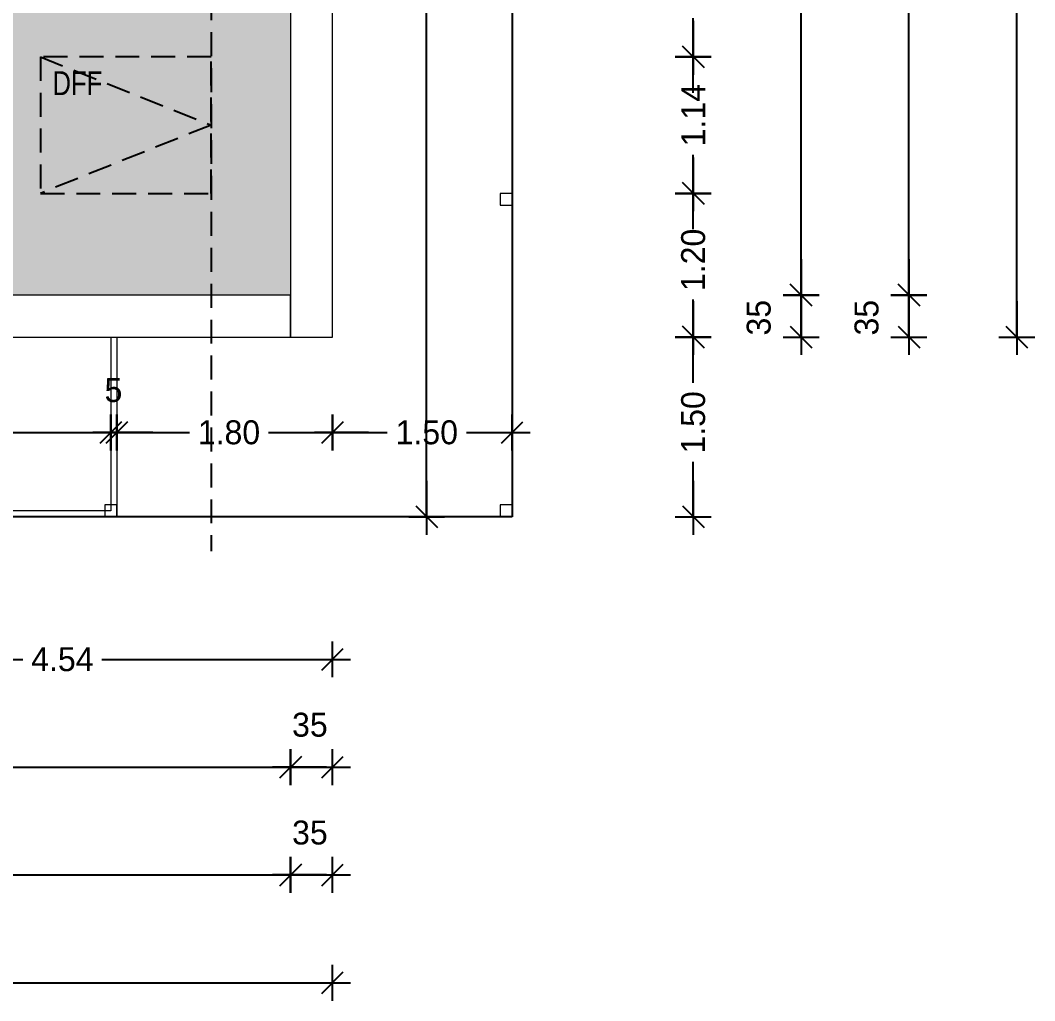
# Model space of a CAD drawing. Header units: metres. Extents: x 153 to 178.7, y 22.9 to 52.7.
# Drawn here: x 170.19 to 178.66, y 22.94 to 31.13 of the extents above; entities that cross this region are included whole.
import ezdxf

# ---------------------------------------------------------------- set-up
doc = ezdxf.new("R2010")
doc.units = ezdxf.units.M
doc.header["$XCLIPFRAME"] = 2
doc.header["$PDMODE"] = 65
for name, pattern in [('AUSGEZOGEN', [0]), ('PUNKT2_S9', [0.1, 0, -0.1]), ('VERDECKT2_S2', [0.27, 0.2, -0.07])]:
    doc.linetypes.add(name, pattern=pattern)
for name, color, linetype, lineweight in [('Allgemein01', 7, 'AUSGEZOGEN', 13), ('Allgemein03', 7, 'AUSGEZOGEN', 25), ('Pfosten_ Stützen', 7, 'AUSGEZOGEN', 13), ('Raum', 250, 'AUSGEZOGEN', 13), ('Standard', 7, 'AUSGEZOGEN', 25), ('Stütze Holz', 7, 'AUSGEZOGEN', 13), ('Wand Holz tragend', 7, 'AUSGEZOGEN', 13)]:
    doc.layers.add(name, color=color, linetype=linetype, lineweight=lineweight)
doc.styles.add('Posterama Text Light', font='')
doc.styles.get('Posterama Text Light').set_extended_font_data('Posterama Text Light')
doc.dimstyles.new('DIMSTYLE_18', dxfattribs={"dimtxt": 0.2, "dimasz": 0.3, "dimexe": 0, "dimexo": 1e-06, "dimgap": 0.1, "dimtad": 0, "dimrnd": 0.005, "dimzin": 4, "dimdsep": 46, "dimtxsty": 'Posterama Text Light', "dimblk1": 'ALL_ML_STRICH', "dimblk2": 'ALL_ML_STRICH', "dimsah": 1, "dimcen": 0, "dimse1": 1, "dimse2": 1, "dimclrd": 7, "dimclre": 7, "dimclrt": 7, "dimadec": 0, "dimazin": 0, "dimtfac": 1, "dimtdec": 0, "dimtix": 1, "dimtmove": 2, "dimatfit": 3, "dimfxl": 0, "dimtzin": 0, "dimlwd": 0, "dimlwe": 25, "dimarcsym": 0})
doc.dimstyles.new('DIMSTYLE_19', dxfattribs={"dimtxt": 0.2, "dimasz": 0.3, "dimexe": 0, "dimexo": 1e-06, "dimgap": 0.1, "dimtad": 0, "dimdec": 3, "dimrnd": 0.005, "dimzin": 4, "dimdsep": 46, "dimtxsty": 'Posterama Text Light', "dimblk1": 'ALL_ML_STRICH', "dimblk2": 'ALL_ML_STRICH', "dimsah": 1, "dimcen": 0, "dimse1": 1, "dimse2": 1, "dimclrd": 7, "dimclre": 7, "dimclrt": 7, "dimadec": 0, "dimazin": 0, "dimtfac": 1, "dimtdec": 0, "dimtix": 1, "dimtmove": 2, "dimatfit": 3, "dimfxl": 0, "dimtzin": 0, "dimlwd": 0, "dimlwe": 25, "dimarcsym": 0})
doc.dimstyles.new('DIMSTYLE_2', dxfattribs={"dimtxt": 0.2, "dimasz": 0.3, "dimexe": 0, "dimexo": 1e-06, "dimgap": 0.1, "dimtad": 0, "dimrnd": 0.005, "dimzin": 0, "dimdsep": 46, "dimtxsty": 'Posterama Text Light', "dimblk1": 'ALL_ML_STRICH', "dimblk2": 'ALL_ML_STRICH', "dimsah": 1, "dimcen": 0, "dimse1": 1, "dimse2": 1, "dimclrd": 7, "dimclre": 7, "dimclrt": 7, "dimadec": 0, "dimazin": 0, "dimtfac": 1, "dimtdec": 0, "dimtix": 1, "dimtmove": 2, "dimatfit": 3, "dimfxl": 0, "dimtzin": 0, "dimlwd": 0, "dimlwe": 25, "dimarcsym": 0})
doc.dimstyles.new('DIMSTYLE_21', dxfattribs={"dimtxt": 0.2, "dimasz": 0.3, "dimexe": 0, "dimexo": 1e-06, "dimgap": 0.1, "dimtad": 2, "dimdec": 1, "dimlfac": 100, "dimrnd": 0.5, "dimzin": 4, "dimdsep": 46, "dimtxsty": 'Posterama Text Light', "dimblk1": 'ALL_ML_STRICH', "dimblk2": 'ALL_ML_STRICH', "dimsah": 1, "dimcen": 0, "dimse1": 1, "dimse2": 1, "dimclrd": 7, "dimclre": 7, "dimclrt": 7, "dimadec": 0, "dimazin": 0, "dimtfac": 1, "dimtdec": 0, "dimtix": 1, "dimtmove": 2, "dimatfit": 3, "dimfxl": 0, "dimtvp": 1.2, "dimtzin": 0, "dimlwd": 0, "dimlwe": 25, "dimarcsym": 0})
doc.dimstyles.new('DIMSTYLE_3', dxfattribs={"dimtxt": 0.2, "dimasz": 0.3, "dimexe": 0, "dimexo": 1e-06, "dimgap": 0.1, "dimtad": 0, "dimrnd": 0.005, "dimzin": 0, "dimdsep": 46, "dimtxsty": 'Posterama Text Light', "dimblk1": 'ALL_ML_STRICH', "dimblk2": 'ALL_ML_STRICH', "dimsah": 1, "dimcen": 0, "dimse1": 1, "dimse2": 1, "dimclrd": 7, "dimclre": 7, "dimclrt": 7, "dimadec": 0, "dimazin": 0, "dimtfac": 1, "dimtdec": 0, "dimtix": 1, "dimtmove": 2, "dimatfit": 3, "dimfxl": 0, "dimtzin": 0, "dimlwd": 0, "dimlwe": 25, "dimarcsym": 0})
doc.dimstyles.new('DIMSTYLE_4', dxfattribs={"dimtxt": 0.2, "dimasz": 0.3, "dimexe": 0, "dimexo": 1e-06, "dimgap": 0.1, "dimtad": 2, "dimdec": 1, "dimlfac": 100, "dimrnd": 0.5, "dimzin": 0, "dimdsep": 46, "dimtxsty": 'Posterama Text Light', "dimblk1": 'ALL_ML_STRICH', "dimblk2": 'ALL_ML_STRICH', "dimsah": 1, "dimcen": 0, "dimse1": 1, "dimse2": 1, "dimclrd": 7, "dimclre": 7, "dimclrt": 7, "dimadec": 0, "dimazin": 0, "dimtfac": 1, "dimtdec": 0, "dimtix": 1, "dimtmove": 2, "dimatfit": 3, "dimfxl": 0, "dimtvp": 1.2, "dimtzin": 0, "dimlwd": 0, "dimlwe": 25, "dimarcsym": 0})
doc.dimstyles.new('DIMSTYLE_5', dxfattribs={"dimtxt": 0.2, "dimasz": 0.3, "dimexe": 0, "dimexo": 1e-06, "dimgap": 0.1, "dimtad": 0, "dimdec": 3, "dimrnd": 0.005, "dimzin": 0, "dimdsep": 46, "dimtxsty": 'Posterama Text Light', "dimblk1": 'ALL_ML_STRICH', "dimblk2": 'ALL_ML_STRICH', "dimsah": 1, "dimcen": 0, "dimse1": 1, "dimse2": 1, "dimclrd": 7, "dimclre": 7, "dimclrt": 7, "dimadec": 0, "dimazin": 0, "dimtfac": 1, "dimtdec": 0, "dimtix": 1, "dimtmove": 2, "dimatfit": 3, "dimfxl": 0, "dimtzin": 0, "dimlwd": 0, "dimlwe": 25, "dimarcsym": 0})
doc.dimstyles.new('DIMSTYLE_6', dxfattribs={"dimtxt": 0.2, "dimasz": 0.3, "dimexe": 0, "dimexo": 1e-06, "dimgap": 0.1, "dimtad": 2, "dimdec": 1, "dimlfac": 100, "dimrnd": 0.5, "dimzin": 0, "dimdsep": 46, "dimtxsty": 'Posterama Text Light', "dimblk1": 'ALL_ML_STRICH', "dimblk2": 'ALL_ML_STRICH', "dimsah": 1, "dimcen": 0, "dimse1": 1, "dimse2": 1, "dimclrd": 7, "dimclre": 7, "dimclrt": 7, "dimadec": 0, "dimazin": 0, "dimtfac": 1, "dimtdec": 0, "dimtix": 1, "dimtmove": 2, "dimatfit": 3, "dimfxl": 0, "dimtvp": 1.2, "dimtzin": 0, "dimlwd": 0, "dimlwe": 25, "dimarcsym": 0})
doc.dimstyles.new('DIMSTYLE_7', dxfattribs={"dimtxt": 0.2, "dimasz": 0.3, "dimexe": 0, "dimexo": 1e-06, "dimgap": 0.1, "dimtad": 0, "dimdec": 3, "dimrnd": 0.005, "dimzin": 0, "dimdsep": 46, "dimtxsty": 'Posterama Text Light', "dimblk1": 'ALL_ML_STRICH', "dimblk2": 'ALL_ML_STRICH', "dimsah": 1, "dimcen": 0, "dimse1": 1, "dimse2": 1, "dimclrd": 7, "dimclre": 7, "dimclrt": 7, "dimadec": 0, "dimazin": 0, "dimtfac": 1, "dimtdec": 0, "dimtix": 1, "dimtmove": 2, "dimatfit": 3, "dimfxl": 0, "dimtzin": 0, "dimlwd": 0, "dimlwe": 25, "dimarcsym": 0})
picture_1 = doc.add_image_def('image1.jpg', size_in_pixel=(256, 256))
picture_2 = doc.add_image_def('image2.jpg', size_in_pixel=(256, 256))

# ---------------------------------------------------------------- blocks, each defined once
blk = doc.blocks.new('COMPLEXOBJECT_11')
at = {"layer": 'Allgemein03', "color": 7, "linetype": 'VERDECKT2_S2', "lineweight": 25, "transparency": 33554687}
blk.add_lwpolyline([(171.7854, 30.8215), (170.3598, 30.8215), (170.3598, 29.6815), (171.7854, 29.6815), (171.7854, 30.8215)], close=True, dxfattribs=at)
blk.add_lwpolyline([(170.3598, 30.8215), (171.7854, 30.2515), (170.3598, 29.6815)], dxfattribs=at)
blk = doc.blocks.new('ALL_ML_STRICH')
at = {"color": 0, "linetype": 'ByBlock', "lineweight": -2}
for p, q in [((-0.3, -0.3), (0.3, 0.3)), ((0, -0.5), (0, 0.5)), ((-1, 0), (0.5, 0))]:
    blk.add_line(p, q, dxfattribs=at)
blk = doc.blocks.new('*D24')
at = {"layer": 'DEFPOINTS', "color": 7, "linetype": 'AUSGEZOGEN', "lineweight": 25, "transparency": 33554687}
for p in [(158.7978, 28.4819), (172.7978, 28.4819), (158.7978, 23.0911)]:
    blk.add_point(p, dxfattribs=at)
at = {"layer": 'Standard', "color": 7, "linetype": 'AUSGEZOGEN', "lineweight": -2, "transparency": 33554687}
for p, q in [((158.7978, 23.0911), (165.4096, 23.0911)), ((166.2096, 23.0911), (172.7978, 23.0911))]:
    blk.add_line(p, q, dxfattribs=at)
at = {"layer": 'Standard', "color": 7, "linetype": 'AUSGEZOGEN', "lineweight": 25, "transparency": 33554687, "xscale": 0.3, "yscale": 0.3, "zscale": 0.3, "rotation": 180}
blk.add_blockref('ALL_ML_STRICH', (158.7978, 23.0911), dxfattribs=at)
at = {"layer": 'Standard', "color": 7, "linetype": 'AUSGEZOGEN', "lineweight": 25, "transparency": 33554687, "xscale": 0.3, "yscale": 0.3, "zscale": 0.3}
blk.add_blockref('ALL_ML_STRICH', (172.7978, 23.0911), dxfattribs=at)
at = {"layer": 'Standard', "color": 7, "linetype": 'AUSGEZOGEN', "lineweight": 25, "transparency": 33554687, "insert": (165.8096, 23.0911), "char_height": 0.2, "width": 1, "attachment_point": 5, "style": 'Posterama Text Light'}
blk.add_mtext('\\A1;{\\A1;{14.00\\H0.132000;\\S^ ;}}', dxfattribs=at)
blk = doc.blocks.new('*D26')
at = {"layer": 'DEFPOINTS', "color": 7, "linetype": 'AUSGEZOGEN', "lineweight": 25, "transparency": 33554687}
for p in [(172.4478, 28.8319), (172.7978, 28.4819), (176.7092, 28.4819)]:
    blk.add_point(p, dxfattribs=at)
at = {"layer": 'Standard', "color": 7, "linetype": 'AUSGEZOGEN', "lineweight": -2, "transparency": 33554687}
blk.add_line((176.7092, 28.4819), (176.7092, 28.8319), dxfattribs=at)
at = {"layer": 'Standard', "color": 7, "linetype": 'AUSGEZOGEN', "lineweight": 25, "transparency": 33554687, "xscale": 0.3, "yscale": 0.3, "zscale": 0.3}
for p, rotation in [((176.7092, 28.8319), 90), ((176.7092, 28.4819), 270)]:
    blk.add_blockref('ALL_ML_STRICH', p, dxfattribs=dict(at, rotation=rotation))
at = {"layer": 'Standard', "color": 7, "linetype": 'AUSGEZOGEN', "lineweight": 25, "transparency": 33554687, "insert": (176.3564, 28.6434), "char_height": 0.2, "width": 0.8, "attachment_point": 5, "rotation": 90, "style": 'Posterama Text Light'}
blk.add_mtext('\\A1;{\\A1;{35\\H0.132000;\\S^ ;}}', dxfattribs=at)
blk = doc.blocks.new('*D27')
at = {"layer": 'DEFPOINTS', "color": 7, "linetype": 'AUSGEZOGEN', "lineweight": 25, "transparency": 33554687}
for p in [(172.4478, 34.4148), (172.4478, 28.8319), (176.7092, 28.8319)]:
    blk.add_point(p, dxfattribs=at)
at = {"layer": 'Standard', "color": 7, "linetype": 'AUSGEZOGEN', "lineweight": -2, "transparency": 33554687}
for p, q in [((176.7092, 32.059), (176.7092, 34.4148)), ((176.7092, 28.8319), (176.7092, 31.259))]:
    blk.add_line(p, q, dxfattribs=at)
at = {"layer": 'Standard', "color": 7, "linetype": 'AUSGEZOGEN', "lineweight": 25, "transparency": 33554687, "xscale": 0.3, "yscale": 0.3, "zscale": 0.3}
for p, rotation in [((176.7092, 34.4148), 90), ((176.7092, 28.8319), 270)]:
    blk.add_blockref('ALL_ML_STRICH', p, dxfattribs=dict(at, rotation=rotation))
at = {"layer": 'Standard', "color": 7, "linetype": 'AUSGEZOGEN', "lineweight": 25, "transparency": 33554687, "insert": (176.7092, 31.659), "char_height": 0.2, "width": 1, "attachment_point": 5, "rotation": 90, "style": 'Posterama Text Light'}
blk.add_mtext('\\A1;{\\A1;{5.58\\H0.132000;\\S5^ ;}}', dxfattribs=at)
blk = doc.blocks.new('*D36')
at = {"layer": 'DEFPOINTS', "color": 7, "linetype": 'AUSGEZOGEN', "lineweight": 25, "transparency": 33554687}
for p in [(165.8978, 28.8319), (172.4478, 28.8319), (165.8978, 24.8911)]:
    blk.add_point(p, dxfattribs=at)
at = {"layer": 'Standard', "color": 7, "linetype": 'AUSGEZOGEN', "lineweight": -2, "transparency": 33554687}
for p, q in [((165.8978, 24.8911), (168.8594, 24.8911)), ((169.5194, 24.8911), (172.4478, 24.8911))]:
    blk.add_line(p, q, dxfattribs=at)
at = {"layer": 'Standard', "color": 7, "linetype": 'AUSGEZOGEN', "lineweight": 25, "transparency": 33554687, "xscale": 0.3, "yscale": 0.3, "zscale": 0.3, "rotation": 180}
blk.add_blockref('ALL_ML_STRICH', (165.8978, 24.8911), dxfattribs=at)
at = {"layer": 'Standard', "color": 7, "linetype": 'AUSGEZOGEN', "lineweight": 25, "transparency": 33554687, "xscale": 0.3, "yscale": 0.3, "zscale": 0.3}
blk.add_blockref('ALL_ML_STRICH', (172.4478, 24.8911), dxfattribs=at)
at = {"layer": 'Standard', "color": 7, "linetype": 'AUSGEZOGEN', "lineweight": 25, "transparency": 33554687, "insert": (169.1894, 24.8911), "char_height": 0.2, "width": 0.8, "attachment_point": 5, "style": 'Posterama Text Light'}
blk.add_mtext('\\A1;{\\A1;{6.55\\H0.132000;\\S^ ;}}', dxfattribs=at)
blk = doc.blocks.new('*D37')
at = {"layer": 'DEFPOINTS', "color": 7, "linetype": 'AUSGEZOGEN', "lineweight": 25, "transparency": 33554687}
for p in [(172.4478, 28.8319), (172.7978, 28.4819), (172.4478, 24.8911)]:
    blk.add_point(p, dxfattribs=at)
at = {"layer": 'Standard', "color": 7, "linetype": 'AUSGEZOGEN', "lineweight": -2, "transparency": 33554687}
blk.add_line((172.4478, 24.8911), (172.7978, 24.8911), dxfattribs=at)
at = {"layer": 'Standard', "color": 7, "linetype": 'AUSGEZOGEN', "lineweight": 25, "transparency": 33554687, "xscale": 0.3, "yscale": 0.3, "zscale": 0.3, "rotation": 180}
blk.add_blockref('ALL_ML_STRICH', (172.4478, 24.8911), dxfattribs=at)
at = {"layer": 'Standard', "color": 7, "linetype": 'AUSGEZOGEN', "lineweight": 25, "transparency": 33554687, "xscale": 0.3, "yscale": 0.3, "zscale": 0.3}
blk.add_blockref('ALL_ML_STRICH', (172.7978, 24.8911), dxfattribs=at)
at = {"layer": 'Standard', "color": 7, "linetype": 'AUSGEZOGEN', "lineweight": 25, "transparency": 33554687, "insert": (172.6092, 25.2439), "char_height": 0.2, "width": 0.8, "attachment_point": 5, "style": 'Posterama Text Light'}
blk.add_mtext('\\A1;{\\A1;{35\\H0.132000;\\S^ ;}}', dxfattribs=at)
blk = doc.blocks.new('*D49')
at = {"layer": 'DEFPOINTS', "color": 7, "linetype": 'AUSGEZOGEN', "lineweight": 25, "transparency": 33554687}
for p in [(172.7978, 46.4848), (172.7978, 28.4819), (178.5092, 28.4819)]:
    blk.add_point(p, dxfattribs=at)
at = {"layer": 'Standard', "color": 7, "linetype": 'AUSGEZOGEN', "lineweight": -2, "transparency": 33554687}
for p, q in [((178.5092, 37.9821), (178.5092, 46.4848)), ((178.5092, 28.4819), (178.5092, 37.0421))]:
    blk.add_line(p, q, dxfattribs=at)
at = {"layer": 'Standard', "color": 7, "linetype": 'AUSGEZOGEN', "lineweight": 25, "transparency": 33554687, "xscale": 0.3, "yscale": 0.3, "zscale": 0.3}
for p, rotation in [((178.5092, 46.4848), 90), ((178.5092, 28.4819), 270)]:
    blk.add_blockref('ALL_ML_STRICH', p, dxfattribs=dict(at, rotation=rotation))
at = {"layer": 'Standard', "color": 7, "linetype": 'AUSGEZOGEN', "lineweight": 25, "transparency": 33554687, "insert": (178.5092, 37.5121), "char_height": 0.2, "width": 1.2, "attachment_point": 5, "rotation": 90, "style": 'Posterama Text Light'}
blk.add_mtext('\\A1;{\\A1;{18.00\\H0.132000;\\S5^ ;}}', dxfattribs=at)
blk = doc.blocks.new('*D51')
at = {"layer": 'DEFPOINTS', "color": 7, "linetype": 'AUSGEZOGEN', "lineweight": 25, "transparency": 33554687}
for p in [(159.1478, 28.8319), (172.4478, 28.8319), (159.1478, 23.9911)]:
    blk.add_point(p, dxfattribs=at)
at = {"layer": 'Standard', "color": 7, "linetype": 'AUSGEZOGEN', "lineweight": -2, "transparency": 33554687}
for p, q in [((159.1478, 23.9911), (165.4248, 23.9911)), ((166.2248, 23.9911), (172.4478, 23.9911))]:
    blk.add_line(p, q, dxfattribs=at)
at = {"layer": 'Standard', "color": 7, "linetype": 'AUSGEZOGEN', "lineweight": 25, "transparency": 33554687, "xscale": 0.3, "yscale": 0.3, "zscale": 0.3, "rotation": 180}
blk.add_blockref('ALL_ML_STRICH', (159.1478, 23.9911), dxfattribs=at)
at = {"layer": 'Standard', "color": 7, "linetype": 'AUSGEZOGEN', "lineweight": 25, "transparency": 33554687, "xscale": 0.3, "yscale": 0.3, "zscale": 0.3}
blk.add_blockref('ALL_ML_STRICH', (172.4478, 23.9911), dxfattribs=at)
at = {"layer": 'Standard', "color": 7, "linetype": 'AUSGEZOGEN', "lineweight": 25, "transparency": 33554687, "insert": (165.8248, 23.9911), "char_height": 0.2, "width": 1, "attachment_point": 5, "style": 'Posterama Text Light'}
blk.add_mtext('\\A1;{\\A1;{13.30\\H0.132000;\\S^ ;}}', dxfattribs=at)
blk = doc.blocks.new('*D52')
at = {"layer": 'DEFPOINTS', "color": 7, "linetype": 'AUSGEZOGEN', "lineweight": 25, "transparency": 33554687}
for p in [(172.4478, 28.8319), (172.7978, 28.4819), (172.4478, 23.9911)]:
    blk.add_point(p, dxfattribs=at)
at = {"layer": 'Standard', "color": 7, "linetype": 'AUSGEZOGEN', "lineweight": -2, "transparency": 33554687}
blk.add_line((172.4478, 23.9911), (172.7978, 23.9911), dxfattribs=at)
at = {"layer": 'Standard', "color": 7, "linetype": 'AUSGEZOGEN', "lineweight": 25, "transparency": 33554687, "xscale": 0.3, "yscale": 0.3, "zscale": 0.3, "rotation": 180}
blk.add_blockref('ALL_ML_STRICH', (172.4478, 23.9911), dxfattribs=at)
at = {"layer": 'Standard', "color": 7, "linetype": 'AUSGEZOGEN', "lineweight": 25, "transparency": 33554687, "xscale": 0.3, "yscale": 0.3, "zscale": 0.3}
blk.add_blockref('ALL_ML_STRICH', (172.7978, 23.9911), dxfattribs=at)
at = {"layer": 'Standard', "color": 7, "linetype": 'AUSGEZOGEN', "lineweight": 25, "transparency": 33554687, "insert": (172.6092, 24.3439), "char_height": 0.2, "width": 0.8, "attachment_point": 5, "style": 'Posterama Text Light'}
blk.add_mtext('\\A1;{\\A1;{35\\H0.132000;\\S^ ;}}', dxfattribs=at)
blk = doc.blocks.new('*D59')
at = {"layer": 'DEFPOINTS', "color": 7, "linetype": 'AUSGEZOGEN', "lineweight": 25, "transparency": 33554687}
for p in [(168.2578, 28.4819), (172.7978, 28.4819), (168.2578, 25.7911)]:
    blk.add_point(p, dxfattribs=at)
at = {"layer": 'Standard', "color": 7, "linetype": 'AUSGEZOGEN', "lineweight": -2, "transparency": 33554687}
for p, q in [((168.2578, 25.7911), (170.213, 25.7911)), ((170.873, 25.7911), (172.7978, 25.7911))]:
    blk.add_line(p, q, dxfattribs=at)
at = {"layer": 'Standard', "color": 7, "linetype": 'AUSGEZOGEN', "lineweight": 25, "transparency": 33554687, "xscale": 0.3, "yscale": 0.3, "zscale": 0.3, "rotation": 180}
blk.add_blockref('ALL_ML_STRICH', (168.2578, 25.7911), dxfattribs=at)
at = {"layer": 'Standard', "color": 7, "linetype": 'AUSGEZOGEN', "lineweight": 25, "transparency": 33554687, "xscale": 0.3, "yscale": 0.3, "zscale": 0.3}
blk.add_blockref('ALL_ML_STRICH', (172.7978, 25.7911), dxfattribs=at)
at = {"layer": 'Standard', "color": 7, "linetype": 'AUSGEZOGEN', "lineweight": 25, "transparency": 33554687, "insert": (170.543, 25.7911), "char_height": 0.2, "width": 0.8, "attachment_point": 5, "style": 'Posterama Text Light'}
blk.add_mtext('\\A1;{\\A1;{4.54\\H0.132000;\\S^ ;}}', dxfattribs=at)
blk = doc.blocks.new('*D79')
at = {"layer": 'DEFPOINTS', "color": 7, "linetype": 'AUSGEZOGEN', "lineweight": 25, "transparency": 33554687}
for p in [(172.4478, 28.8319), (172.7978, 28.4819), (177.6092, 28.4819)]:
    blk.add_point(p, dxfattribs=at)
at = {"layer": 'Standard', "color": 7, "linetype": 'AUSGEZOGEN', "lineweight": -2, "transparency": 33554687}
blk.add_line((177.6092, 28.4819), (177.6092, 28.8319), dxfattribs=at)
at = {"layer": 'Standard', "color": 7, "linetype": 'AUSGEZOGEN', "lineweight": 25, "transparency": 33554687, "xscale": 0.3, "yscale": 0.3, "zscale": 0.3}
for p, rotation in [((177.6092, 28.8319), 90), ((177.6092, 28.4819), 270)]:
    blk.add_blockref('ALL_ML_STRICH', p, dxfattribs=dict(at, rotation=rotation))
at = {"layer": 'Standard', "color": 7, "linetype": 'AUSGEZOGEN', "lineweight": 25, "transparency": 33554687, "insert": (177.2564, 28.6434), "char_height": 0.2, "width": 0.8, "attachment_point": 5, "rotation": 90, "style": 'Posterama Text Light'}
blk.add_mtext('\\A1;{\\A1;{35\\H0.132000;\\S^ ;}}', dxfattribs=at)
blk = doc.blocks.new('*D80')
at = {"layer": 'DEFPOINTS', "color": 7, "linetype": 'AUSGEZOGEN', "lineweight": 25, "transparency": 33554687}
for p in [(172.4478, 34.4148), (172.4478, 28.8319), (177.6092, 28.8319)]:
    blk.add_point(p, dxfattribs=at)
at = {"layer": 'Standard', "color": 7, "linetype": 'AUSGEZOGEN', "lineweight": -2, "transparency": 33554687}
for p, q in [((177.6092, 32.059), (177.6092, 34.4148)), ((177.6092, 28.8319), (177.6092, 31.259))]:
    blk.add_line(p, q, dxfattribs=at)
at = {"layer": 'Standard', "color": 7, "linetype": 'AUSGEZOGEN', "lineweight": 25, "transparency": 33554687, "xscale": 0.3, "yscale": 0.3, "zscale": 0.3}
for p, rotation in [((177.6092, 34.4148), 90), ((177.6092, 28.8319), 270)]:
    blk.add_blockref('ALL_ML_STRICH', p, dxfattribs=dict(at, rotation=rotation))
at = {"layer": 'Standard', "color": 7, "linetype": 'AUSGEZOGEN', "lineweight": 25, "transparency": 33554687, "insert": (177.6092, 31.659), "char_height": 0.2, "width": 1, "attachment_point": 5, "rotation": 90, "style": 'Posterama Text Light'}
blk.add_mtext('\\A1;{\\A1;{5.58\\H0.132000;\\S5^ ;}}', dxfattribs=at)
blk = doc.blocks.new('*D97')
at = {"layer": 'DEFPOINTS', "color": 7, "linetype": 'AUSGEZOGEN', "lineweight": 25, "transparency": 33554687}
for p in [(174.2978, 47.9848), (173.5838, 26.9819), (174.2978, 26.9819)]:
    blk.add_point(p, dxfattribs=at)
at = {"layer": 'Standard', "color": 7, "linetype": 'AUSGEZOGEN', "lineweight": -2, "transparency": 33554687}
for p, q in [((173.5838, 37.9904), (173.5838, 47.9848)), ((173.5838, 26.9819), (173.5838, 37.0504))]:
    blk.add_line(p, q, dxfattribs=at)
at = {"layer": 'Standard', "color": 7, "linetype": 'AUSGEZOGEN', "lineweight": 25, "transparency": 33554687, "xscale": 0.3, "yscale": 0.3, "zscale": 0.3}
for p, rotation in [((173.5838, 47.9848), 90), ((173.5838, 26.9819), 270)]:
    blk.add_blockref('ALL_ML_STRICH', p, dxfattribs=dict(at, rotation=rotation))
at = {"layer": 'Standard', "color": 7, "linetype": 'AUSGEZOGEN', "lineweight": 25, "transparency": 33554687, "insert": (173.5838, 37.5204), "char_height": 0.2, "width": 1.2, "attachment_point": 5, "rotation": 90, "style": 'Posterama Text Light'}
blk.add_mtext('\\A1;{\\A1;{21.00\\H0.132000;\\S5^ ;}}', dxfattribs=at)
blk = doc.blocks.new('*D132')
at = {"layer": 'DEFPOINTS', "color": 7, "linetype": 'AUSGEZOGEN', "lineweight": 25, "transparency": 33554687}
for p in [(172.7978, 28.4819), (174.2978, 26.9819), (175.8092, 26.9819)]:
    blk.add_point(p, dxfattribs=at)
at = {"layer": 'Standard', "color": 7, "linetype": 'AUSGEZOGEN', "lineweight": -2, "transparency": 33554687}
for p, q in [((175.8092, 28.0992), (175.8092, 28.4819)), ((175.8092, 26.9819), (175.8092, 27.4392))]:
    blk.add_line(p, q, dxfattribs=at)
at = {"layer": 'Standard', "color": 7, "linetype": 'AUSGEZOGEN', "lineweight": 25, "transparency": 33554687, "xscale": 0.3, "yscale": 0.3, "zscale": 0.3}
for p, rotation in [((175.8092, 28.4819), 90), ((175.8092, 26.9819), 270)]:
    blk.add_blockref('ALL_ML_STRICH', p, dxfattribs=dict(at, rotation=rotation))
at = {"layer": 'Standard', "color": 7, "linetype": 'AUSGEZOGEN', "lineweight": 25, "transparency": 33554687, "insert": (175.8092, 27.7692), "char_height": 0.2, "width": 0.8, "attachment_point": 5, "rotation": 90, "style": 'Posterama Text Light'}
blk.add_mtext('\\A1;{\\A1;{1.50\\H0.132000;\\S^ ;}}', dxfattribs=at)
blk = doc.blocks.new('*D133')
at = {"layer": 'DEFPOINTS', "color": 7, "linetype": 'AUSGEZOGEN', "lineweight": 25, "transparency": 33554687}
for p in [(171.7854, 29.6815), (172.7978, 28.4819), (175.8092, 28.4819)]:
    blk.add_point(p, dxfattribs=at)
at = {"layer": 'Standard', "color": 7, "linetype": 'AUSGEZOGEN', "lineweight": -2, "transparency": 33554687}
for p, q in [((175.8092, 29.4559), (175.8092, 29.6815)), ((175.8092, 28.4819), (175.8092, 28.7959))]:
    blk.add_line(p, q, dxfattribs=at)
at = {"layer": 'Standard', "color": 7, "linetype": 'AUSGEZOGEN', "lineweight": 25, "transparency": 33554687, "xscale": 0.3, "yscale": 0.3, "zscale": 0.3}
for p, rotation in [((175.8092, 29.6815), 90), ((175.8092, 28.4819), 270)]:
    blk.add_blockref('ALL_ML_STRICH', p, dxfattribs=dict(at, rotation=rotation))
at = {"layer": 'Standard', "color": 7, "linetype": 'AUSGEZOGEN', "lineweight": 25, "transparency": 33554687, "insert": (175.8092, 29.1259), "char_height": 0.2, "width": 0.8, "attachment_point": 5, "rotation": 90, "style": 'Posterama Text Light'}
blk.add_mtext('\\A1;{\\A1;{1.20\\H0.132000;\\S^ ;}}', dxfattribs=at)
blk = doc.blocks.new('*D134')
at = {"layer": 'DEFPOINTS', "color": 7, "linetype": 'AUSGEZOGEN', "lineweight": 25, "transparency": 33554687}
for p in [(171.7854, 30.8215), (171.7854, 29.6815), (175.8092, 29.6815)]:
    blk.add_point(p, dxfattribs=at)
at = {"layer": 'Standard', "color": 7, "linetype": 'AUSGEZOGEN', "lineweight": -2, "transparency": 33554687}
for p, q in [((175.8092, 30.6643), (175.8092, 30.8215)), ((175.8092, 29.6815), (175.8092, 30.0043))]:
    blk.add_line(p, q, dxfattribs=at)
at = {"layer": 'Standard', "color": 7, "linetype": 'AUSGEZOGEN', "lineweight": 25, "transparency": 33554687, "xscale": 0.3, "yscale": 0.3, "zscale": 0.3}
for p, rotation in [((175.8092, 30.8215), 90), ((175.8092, 29.6815), 270)]:
    blk.add_blockref('ALL_ML_STRICH', p, dxfattribs=dict(at, rotation=rotation))
at = {"layer": 'Standard', "color": 7, "linetype": 'AUSGEZOGEN', "lineweight": 25, "transparency": 33554687, "insert": (175.8092, 30.3343), "char_height": 0.2, "width": 0.8, "attachment_point": 5, "rotation": 90, "style": 'Posterama Text Light'}
blk.add_mtext('\\A1;{\\A1;{1.14\\H0.132000;\\S^ ;}}', dxfattribs=at)
blk = doc.blocks.new('*D135')
at = {"layer": 'DEFPOINTS', "color": 7, "linetype": 'AUSGEZOGEN', "lineweight": 25, "transparency": 33554687}
for p in [(171.7854, 32.114), (171.7854, 30.8215), (175.8092, 30.8215)]:
    blk.add_point(p, dxfattribs=at)
at = {"layer": 'Standard', "color": 7, "linetype": 'AUSGEZOGEN', "lineweight": -2, "transparency": 33554687}
for p, q in [((175.8092, 31.9441), (175.8092, 32.114)), ((175.8092, 30.8215), (175.8092, 31.1441))]:
    blk.add_line(p, q, dxfattribs=at)
at = {"layer": 'Standard', "color": 7, "linetype": 'AUSGEZOGEN', "lineweight": 25, "transparency": 33554687, "xscale": 0.3, "yscale": 0.3, "zscale": 0.3}
for p, rotation in [((175.8092, 32.114), 90), ((175.8092, 30.8215), 270)]:
    blk.add_blockref('ALL_ML_STRICH', p, dxfattribs=dict(at, rotation=rotation))
at = {"layer": 'Standard', "color": 7, "linetype": 'AUSGEZOGEN', "lineweight": 25, "transparency": 33554687, "insert": (175.8092, 31.5441), "char_height": 0.2, "width": 1, "attachment_point": 5, "rotation": 90, "style": 'Posterama Text Light'}
blk.add_mtext('\\A1;{\\A1;{1.29\\H0.132000;\\S5^ ;}}', dxfattribs=at)
blk = doc.blocks.new('*D148')
at = {"layer": 'DEFPOINTS', "color": 7, "linetype": 'AUSGEZOGEN', "lineweight": 25, "transparency": 33554687}
for p in [(160.6478, 28.4819), (170.9478, 28.4819), (160.6478, 27.6852)]:
    blk.add_point(p, dxfattribs=at)
at = {"layer": 'Standard', "color": 7, "linetype": 'AUSGEZOGEN', "lineweight": -2, "transparency": 33554687}
for p, q in [((160.6478, 27.6852), (165.4096, 27.6852)), ((166.2096, 27.6852), (170.9478, 27.6852))]:
    blk.add_line(p, q, dxfattribs=at)
at = {"layer": 'Standard', "color": 7, "linetype": 'AUSGEZOGEN', "lineweight": 25, "transparency": 33554687, "xscale": 0.3, "yscale": 0.3, "zscale": 0.3, "rotation": 180}
blk.add_blockref('ALL_ML_STRICH', (160.6478, 27.6852), dxfattribs=at)
at = {"layer": 'Standard', "color": 7, "linetype": 'AUSGEZOGEN', "lineweight": 25, "transparency": 33554687, "xscale": 0.3, "yscale": 0.3, "zscale": 0.3}
blk.add_blockref('ALL_ML_STRICH', (170.9478, 27.6852), dxfattribs=at)
at = {"layer": 'Standard', "color": 7, "linetype": 'AUSGEZOGEN', "lineweight": 25, "transparency": 33554687, "insert": (165.8096, 27.6852), "char_height": 0.2, "width": 1, "attachment_point": 5, "style": 'Posterama Text Light'}
blk.add_mtext('\\A1;{\\A1;{10.30\\H0.132000;\\S^ ;}}', dxfattribs=at)
blk = doc.blocks.new('*D149')
at = {"layer": 'DEFPOINTS', "color": 7, "linetype": 'AUSGEZOGEN', "lineweight": 25, "transparency": 33554687}
for p in [(170.9478, 28.4819), (170.9978, 28.4819), (170.9478, 27.6852)]:
    blk.add_point(p, dxfattribs=at)
at = {"layer": 'Standard', "color": 7, "linetype": 'AUSGEZOGEN', "lineweight": -2, "transparency": 33554687}
blk.add_line((170.9478, 27.6852), (170.9978, 27.6852), dxfattribs=at)
at = {"layer": 'Standard', "color": 7, "linetype": 'AUSGEZOGEN', "lineweight": 25, "transparency": 33554687, "xscale": 0.3, "yscale": 0.3, "zscale": 0.3}
blk.add_blockref('ALL_ML_STRICH', (170.9978, 27.6852), dxfattribs=at)
at = {"layer": 'Standard', "color": 7, "linetype": 'AUSGEZOGEN', "lineweight": 25, "transparency": 33554687, "xscale": 0.3, "yscale": 0.3, "zscale": 0.3, "rotation": 180}
blk.add_blockref('ALL_ML_STRICH', (170.9478, 27.6852), dxfattribs=at)
at = {"layer": 'Standard', "color": 7, "linetype": 'AUSGEZOGEN', "lineweight": 25, "transparency": 33554687, "insert": (170.9695, 28.038), "char_height": 0.2, "width": 0.6, "attachment_point": 5, "style": 'Posterama Text Light'}
blk.add_mtext('\\A1;{\\A1;{5\\H0.132000;\\S^ ;}}', dxfattribs=at)
blk = doc.blocks.new('*D150')
at = {"layer": 'DEFPOINTS', "color": 7, "linetype": 'AUSGEZOGEN', "lineweight": 25, "transparency": 33554687}
for p in [(170.9978, 28.4819), (172.7978, 28.4819), (170.9978, 27.6852)]:
    blk.add_point(p, dxfattribs=at)
at = {"layer": 'Standard', "color": 7, "linetype": 'AUSGEZOGEN', "lineweight": -2, "transparency": 33554687}
for p, q in [((170.9978, 27.6852), (171.6037, 27.6852)), ((172.2637, 27.6852), (172.7978, 27.6852))]:
    blk.add_line(p, q, dxfattribs=at)
at = {"layer": 'Standard', "color": 7, "linetype": 'AUSGEZOGEN', "lineweight": 25, "transparency": 33554687, "xscale": 0.3, "yscale": 0.3, "zscale": 0.3, "rotation": 180}
blk.add_blockref('ALL_ML_STRICH', (170.9978, 27.6852), dxfattribs=at)
at = {"layer": 'Standard', "color": 7, "linetype": 'AUSGEZOGEN', "lineweight": 25, "transparency": 33554687, "xscale": 0.3, "yscale": 0.3, "zscale": 0.3}
blk.add_blockref('ALL_ML_STRICH', (172.7978, 27.6852), dxfattribs=at)
at = {"layer": 'Standard', "color": 7, "linetype": 'AUSGEZOGEN', "lineweight": 25, "transparency": 33554687, "insert": (171.9337, 27.6852), "char_height": 0.2, "width": 0.8, "attachment_point": 5, "style": 'Posterama Text Light'}
blk.add_mtext('\\A1;{\\A1;{1.80\\H0.132000;\\S^ ;}}', dxfattribs=at)
blk = doc.blocks.new('*D151')
at = {"layer": 'DEFPOINTS', "color": 7, "linetype": 'AUSGEZOGEN', "lineweight": 25, "transparency": 33554687}
for p in [(172.7978, 28.4819), (172.7978, 27.6852), (174.2978, 26.9819)]:
    blk.add_point(p, dxfattribs=at)
at = {"layer": 'Standard', "color": 7, "linetype": 'AUSGEZOGEN', "lineweight": -2, "transparency": 33554687}
for p, q in [((172.7978, 27.6852), (173.2551, 27.6852)), ((173.9151, 27.6852), (174.2978, 27.6852))]:
    blk.add_line(p, q, dxfattribs=at)
at = {"layer": 'Standard', "color": 7, "linetype": 'AUSGEZOGEN', "lineweight": 25, "transparency": 33554687, "xscale": 0.3, "yscale": 0.3, "zscale": 0.3, "rotation": 180}
blk.add_blockref('ALL_ML_STRICH', (172.7978, 27.6852), dxfattribs=at)
at = {"layer": 'Standard', "color": 7, "linetype": 'AUSGEZOGEN', "lineweight": 25, "transparency": 33554687, "xscale": 0.3, "yscale": 0.3, "zscale": 0.3}
blk.add_blockref('ALL_ML_STRICH', (174.2978, 27.6852), dxfattribs=at)
at = {"layer": 'Standard', "color": 7, "linetype": 'AUSGEZOGEN', "lineweight": 25, "transparency": 33554687, "insert": (173.5851, 27.6852), "char_height": 0.2, "width": 0.8, "attachment_point": 5, "style": 'Posterama Text Light'}
blk.add_mtext('\\A1;{\\A1;{1.50\\H0.132000;\\S^ ;}}', dxfattribs=at)

msp = doc.modelspace()

# ---------------------------------------------------------------- hatches: boundary and pattern name
at = {"layer": 'Raum', "linetype": 'PUNKT2_S9', "lineweight": 13, "transparency": 33554687}
msp.add_hatch(color=255, dxfattribs=at).paths.add_polyline_path([(167.6978, 34.5448), (165.8978, 34.5448), (165.8978, 33.3148), (165.8978, 33.2848), (167.5628, 33.2848), (167.5628, 32.1348), (167.2541, 32.1348), (166.9228, 32.1348), (166.9228, 31.0552), (165.8978, 31.0552), (165.8978, 28.8319), (172.4478, 28.8319), (172.4478, 34.4148), (167.6978, 34.4148), (167.6978, 34.4348)])

# ---------------------------------------------------------------- linework, layer by layer
at = {"layer": 'Allgemein01', "color": 5, "linetype": 'VERDECKT2_S2', "lineweight": 25, "transparency": 33554687}
msp.add_line((171.7854, 49.0267), (171.7854, 26.6948), dxfattribs=at)
at = {"layer": 'Allgemein03', "color": 1, "linetype": 'AUSGEZOGEN', "lineweight": 25, "transparency": 33554687}
for p, q in [((174.2978, 47.9848), (174.2978, 26.9819)), ((174.2978, 26.9819), (157.2978, 26.9819))]:
    msp.add_line(p, q, dxfattribs=at)
at = {"layer": 'Allgemein03', "color": 7, "linetype": 'AUSGEZOGEN', "lineweight": 13, "transparency": 33554687}
for points in [[(160.5978, 26.9819), (160.5978, 28.4819), (170.9978, 28.4819), (170.9978, 26.9819), (160.5978, 26.9819)], [(160.6478, 27.0319), (160.6478, 28.4819), (170.9478, 28.4819), (170.9478, 27.0319), (160.6478, 27.0319)]]:
    msp.add_lwpolyline(points, close=True, dxfattribs=at)
at = {"layer": 'Allgemein03', "color": 7, "linetype": 'VERDECKT2_S2', "lineweight": 13, "transparency": 33554687}
msp.add_lwpolyline([(160.6478, 26.9819), (160.6478, 28.4819), (170.9478, 28.4819), (170.9478, 26.9819), (160.6478, 26.9819)], close=True, dxfattribs=at)

# ---------------------------------------------------------------- block references
at = {"layer": 'Allgemein03', "color": 7, "linetype": 'VERDECKT2_S2', "lineweight": 25, "transparency": 33554687}
msp.add_blockref('COMPLEXOBJECT_11', (0, 0), dxfattribs=at)

# ---------------------------------------------------------------- texts
at = {"layer": 'Pfosten_ Stützen', "color": 7, "linetype": 'AUSGEZOGEN', "lineweight": 25, "transparency": 33554687, "insert": (170.6683, 30.5011), "char_height": 0.2, "width": 0.485333, "attachment_point": 8, "style": 'Posterama Text Light'}
msp.add_mtext('\\A1;{\\fPosterama Text Light|i0|b0;\\H0.200000;\\W0.800000;\\C7;DFF}\\P', dxfattribs=at)

# ---------------------------------------------------------------- dimensions: what is measured, and where the dimension line sits
at = {"layer": 'Standard', "color": 7, "linetype": 'AUSGEZOGEN', "lineweight": 25, "transparency": 33554687}
for base, p1, p2, dimstyle, picture, middle in [((173.5838, 47.9848), (174.2978, 26.9819), (174.2978, 47.9848), 'DIMSTYLE_19', '*D97', (173.5838, 37.5204)), ((178.5092, 46.4848), (172.7978, 28.4819), (172.7978, 46.4848), 'DIMSTYLE_7', '*D49', (178.5092, 37.5121)), ((176.7092, 34.4148), (172.4478, 28.8319), (172.4478, 34.4148), 'DIMSTYLE_5', '*D27', (176.7092, 31.659)), ((177.6092, 34.4148), (172.4478, 28.8319), (172.4478, 34.4148), 'DIMSTYLE_7', '*D80', (177.6092, 31.659)), ((175.8091776215, 32.1140369795), (171.785370807, 30.8215369795), (171.785370807, 32.1140369795), 'DIMSTYLE_19', '*D135', (175.8091776215, 31.5441061978)), ((175.8092, 30.8215), (171.7854, 29.6815), (171.7854, 30.8215), 'DIMSTYLE_18', '*D134', (175.8092, 30.3343)), ((175.8092, 29.6815), (172.7978, 28.4819), (171.7854, 29.6815), 'DIMSTYLE_18', '*D133', (175.8092, 29.1259)), ((176.7092, 28.8319), (172.7978, 28.4819), (172.4478, 28.8319), 'DIMSTYLE_4', '*D26', (176.3564, 28.6434)), ((177.6092, 28.8319), (172.7978, 28.4819), (172.4478, 28.8319), 'DIMSTYLE_6', '*D79', (177.2564, 28.6434)), ((175.8092, 28.4819), (174.2978, 26.9819), (172.7978, 28.4819), 'DIMSTYLE_18', '*D132', (175.8092, 27.7692))]:
    dim = msp.add_linear_dim(base=base, p1=p1, p2=p2, angle=90, dimstyle=dimstyle, override={"dimpost": '<>', "dimclrd": 7, "dimclre": 7, "dimclrt": 7, "dimlwd": 0, "dimlwe": 25}, dxfattribs=at)
    dim.commit()
    dim.dimension.update_dxf_attribs({"geometry": picture, "text_midpoint": middle, "dimtype": 160})
for base, p1, p2, dimstyle, picture, middle in [((172.4478, 23.9911), (159.1478, 28.8319), (172.4478, 28.8319), 'DIMSTYLE_3', '*D51', (165.8248, 23.9911)), ((172.4478, 24.8911), (165.8978, 28.8319), (172.4478, 28.8319), 'DIMSTYLE_3', '*D36', (169.1894, 24.8911)), ((172.7978, 24.8911), (172.4478, 28.8319), (172.7978, 28.4819), 'DIMSTYLE_6', '*D37', (172.6092, 25.2439)), ((172.7978, 23.9911), (172.4478, 28.8319), (172.7978, 28.4819), 'DIMSTYLE_6', '*D52', (172.6092, 24.3439)), ((172.7978, 23.0911), (158.7978, 28.4819), (172.7978, 28.4819), 'DIMSTYLE_2', '*D24', (165.8096, 23.0911)), ((170.9478, 27.6852), (160.6478, 28.4819), (170.9478, 28.4819), 'DIMSTYLE_18', '*D148', (165.8096, 27.6852)), ((172.7978, 25.7911), (168.2578, 28.4819), (172.7978, 28.4819), 'DIMSTYLE_3', '*D59', (170.543, 25.7911)), ((170.9978, 27.6852), (170.9478, 28.4819), (170.9978, 28.4819), 'DIMSTYLE_21', '*D149', (170.9695, 28.038)), ((172.7978, 27.6852), (170.9978, 28.4819), (172.7978, 28.4819), 'DIMSTYLE_18', '*D150', (171.9337, 27.6852)), ((174.2978, 27.6852), (172.7978, 28.4819), (174.2978, 26.9819), 'DIMSTYLE_18', '*D151', (173.5851, 27.6852))]:
    dim = msp.add_linear_dim(base=base, p1=p1, p2=p2, dimstyle=dimstyle, override={"dimpost": '<>', "dimclrd": 7, "dimclre": 7, "dimclrt": 7, "dimlwd": 0, "dimlwe": 25}, dxfattribs=at)
    dim.commit()
    dim.dimension.update_dxf_attribs({"geometry": picture, "text_midpoint": middle, "dimtype": 160})

# ---------------------------------------------------------------- pictures from other files: only their frames are drawn
at = {"layer": 'Stütze Holz', "lineweight": 18, "transparency": 33554687}
image = msp.add_image(picture_2, insert=(174.1978, 29.5815), size_in_units=(0.381, 0.381), dxfattribs=at)
image.set_boundary_path([(66.7, 255.5), (66.7, 188.3), (-0.5, 188.3), (-0.5, 255.5), (66.7, 255.5)])
image = msp.add_image(picture_2, insert=(170.8978, 26.9819), size_in_units=(0.381, 0.381), dxfattribs=at)
image.set_boundary_path([(66.7, 255.5), (66.7, 188.3), (-0.5, 188.3), (-0.5, 255.5), (66.7, 255.5)])
image = msp.add_image(picture_2, insert=(174.1978, 26.9819), size_in_units=(0.381, 0.381), dxfattribs=at)
image.set_boundary_path([(66.7, 255.5), (66.7, 188.3), (-0.5, 188.3), (-0.5, 255.5), (66.7, 255.5)])
at = {"layer": 'Wand Holz tragend', "color": 1, "linetype": 'AUSGEZOGEN', "lineweight": 18, "transparency": 33554687}
image = msp.add_image(picture_1, insert=(172.7978, 28.4819), size_in_units=(2.56, 2.56), rotation=90, dxfattribs=at)
image.set_boundary_path([(-0.5, 255.5), (1799.786, 255.5), (1799.786, 220.5), (-0.5, 220.5), (-0.5, 255.5)])
image = msp.add_image(picture_1, insert=(159.1478, 28.4819), size_in_units=(2.56, 2.56), dxfattribs=at)
image.set_boundary_path([(910.5, 255.5), (1329.5, 255.5), (1329.5, 220.5), (910.5, 220.5), (910.5, 255.5), (-0.5, 255.5), (418.5, 255.5), (418.5, 220.5), (-0.5, 220.5), (-0.5, 255.5), (797, 220.5), (532, 220.5), (532, 255.5), (797, 255.5), (797, 220.5), (-0.5, 255.5), (910.5, 255.5)])

doc.saveas('drawing.dxf')
